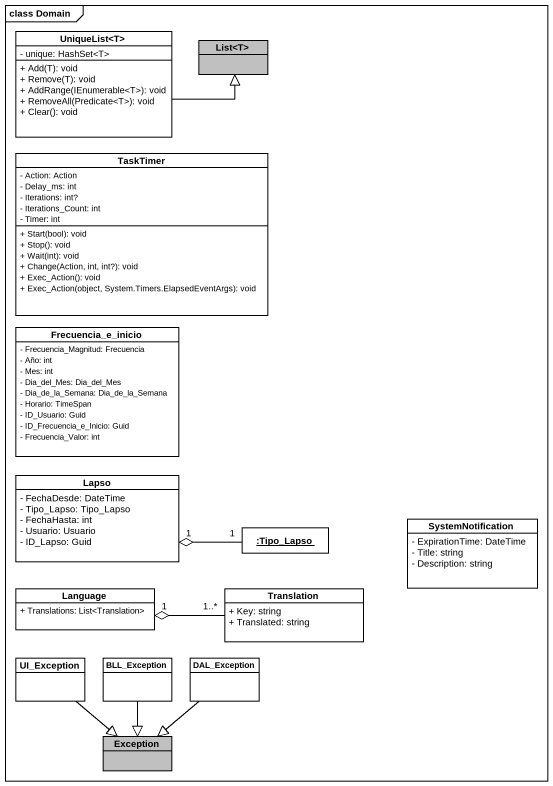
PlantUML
@startuml
mainframe class Domain
hide circle
hide empty members
skinparam classAttributeIconSize 0
class "UniqueList<T>" as UniqueList_T {
  - unique: HashSet<T>
  + Add(T): void
  + Remove(T): void
  + AddRange(IEnumerable<T>): void
  + RemoveAll(Predicate<T>): void
  + Clear(): void
}
class "List<T>" as List_T #C0C0C0
class TaskTimer {
  - Action: Action
  - Delay_ms: int
  - Iterations: int?
  - Iterations_Count: int
  - Timer: int
  + Start(bool): void
  + Stop(): void
  + Wait(int): void
  + Change(Action, int, int?): void
  + Exec_Action(): void
  + Exec_Action(object, System.Timers.ElapsedEventArgs): void
}
class Frecuencia_e_inicio {
  - Frecuencia_Magnitud: Frecuencia
  - Año: int
  - Mes: int
  - Dia_del_Mes: Dia_del_Mes
  - Dia_de_la_Semana: Dia_de_la_Semana
  - Horario: TimeSpan
  - ID_Usuario: Guid
  - ID_Frecuencia_e_Inicio: Guid
  - Frecuencia_Valor: int
}
class Lapso {
  - FechaDesde: DateTime
  - Tipo_Lapso: Tipo_Lapso
  - FechaHasta: int
  - Usuario: Usuario
  - ID_Lapso: Guid
}
object ":Tipo_Lapso" as Tipo_Lapso
class SystemNotification {
  - ExpirationTime: DateTime
  - Title: string
  - Description: string
}
class Language {
  + Translations: List<Translation>
}
class Translation {
  + Key: string
  + Translated: string
}
class UI_Exception
class BLL_Exception
class DAL_Exception
class "Exception" as Exception_ #C0C0C0
UniqueList_T -right-|> List_T
Tipo_Lapso "1" -left-o "1" Lapso
Translation "1..*" -left-o "1" Language
UI_Exception --|> Exception_
BLL_Exception --|> Exception_
DAL_Exception --|> Exception_
@enduml
